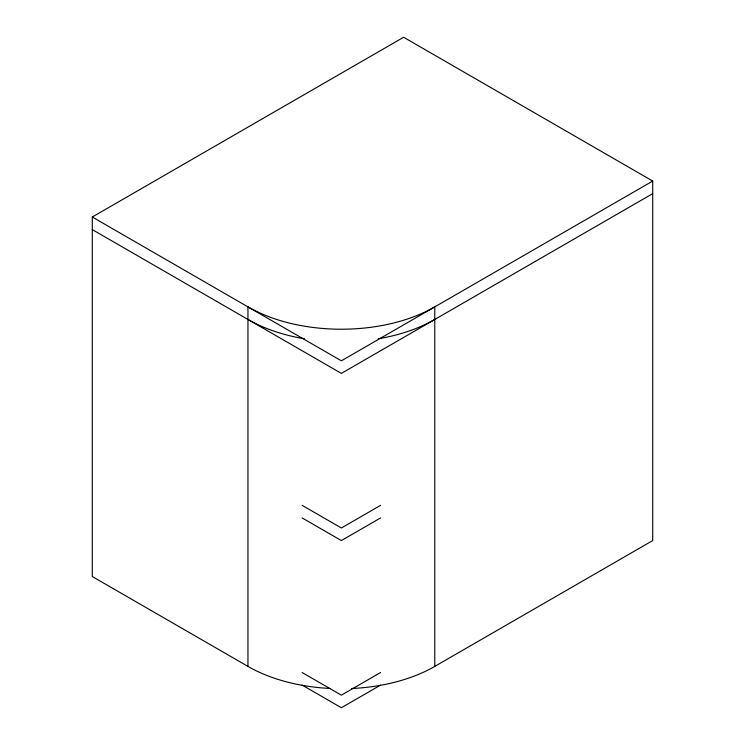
<?xml version="1.0" encoding="UTF-8"?>
<svg xmlns="http://www.w3.org/2000/svg" width="745" height="745" viewBox="0 0 745 745"><rect width="100%" height="100%" fill="white"/><g stroke="black" fill="none" stroke-linecap="round" stroke-linejoin="round"><path stroke-width="1.12" d="M329.97 688.454A132.098 76.26 0 0 1 247.955 666.403L92.287 576.528L92.287 217.009L403.632 37.25L652.713 181.054L652.713 540.572L434.773 666.403A132.098 76.26 0 0 1 351.733 688.51M652.713 181.054L341.368 360.813L92.287 217.009M652.713 193.635L341.368 373.394L92.287 229.59M380.574 505.352L341.368 527.991L302.144 505.343M380.574 517.933L341.368 540.572L302.144 517.924M380.574 672.53L341.368 695.169L302.144 672.521M380.574 685.111L341.368 707.75L302.144 685.102M434.773 666.403L434.773 306.884A132.098 76.26 0 0 1 247.955 306.884L247.955 666.403M434.773 319.465A132.098 76.26 0 0 1 378.218 338.779M304.509 338.779A132.098 76.26 0 0 1 247.955 319.465"/></g></svg>
